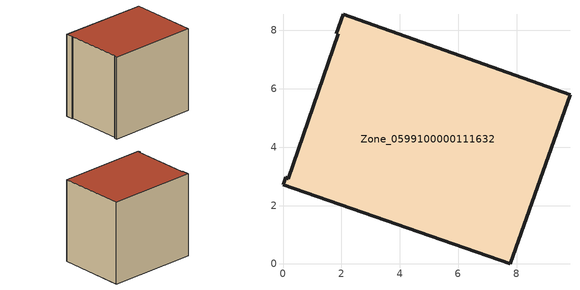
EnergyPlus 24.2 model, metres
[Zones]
Zone_0599100000111632
 floor ground (C_G): 1.82,7.88 2.06,8.56 9.83,5.79 7.79,0 0,2.72 0.09,2.96 0.18,2.92 1.9,7.88 z0.47
 wall outside (C_F): 7.79,0 9.83,5.79 2.06,8.56 1.82,7.88 1.9,7.88 0.18,2.92 0.09,2.96 0,2.72 7.79,0 z0.47:8.07
 roof outside (C_R): 2.06,8.56 1.82,7.88 1.9,7.88 0.18,2.92 0.09,2.96 0,2.72 7.79,0 9.83,5.79 z8.07
[BUILDING]
Pand.0599100000111632: North Axis=0; Terrain=City; Loads Convergence Tolerance Value=0.04; Temperature Convergence Tolerance Value=0.4; Solar Distribution=FullExterior; Maximum Number of Warmup Days=25; Minimum Number of Warmup Days=1
[Site:Location]
Rotterdam.The.Hague.AP_ZH_NLD Design_Conditions: Latitude=51.96; Longitude=4.45; Time Zone=1; Elevation=-4.5
[SITE:GROUNDTEMPERATURE:BUILDINGSURFACE]
18, 18, 18, 18, 18, 18, 18, 18, 18, 18, 18, 18
[MATERIAL] Thermal Absorptance=0.9; Solar Absorptance=0.7; Visible Absorptance=0.7
Name | Roughness | Thickness | Conductivity | Density | Specific Heat
G.TC.1965-1974 | MediumSmooth | 0.15 | 0.882353 | 540 | 1210
F.TC.1965-1974 | Rough | 0.3 | 0.697674 | 1920 | 840
R.TC.1965-1974 | MediumRough | 0.2 | 0.232558 | 1500 | 1000
[CONSTRUCTION]
C_G: G.TC.1965-1974
C_F: F.TC.1965-1974
C_R: R.TC.1965-1974
[ZONE]
Zone_0599100000111632: Type=1; Multiplier=1; Ceiling Height=Autocalculate; Volume=Autocalculate; Floor Area=autocalculate; Part of Total Floor Area=Yes
[ZONEINFILTRATION:DESIGNFLOWRATE]
Infil_Zone_0599100000111632: Zone or ZoneList or Space or SpaceList=Zone_0599100000111632; Schedule=AlwaysOn; Design Flow Rate Calculation Method=Flow/Area; Flow Rate per Floor Area=0.003; Constant Term Coefficient=1; Temperature Term Coefficient=0; Velocity Term Coefficient=0; Velocity Squared Term Coefficient=0
[HVACTEMPLATE:ZONE:IDEALLOADSAIRSYSTEM]
Zone_0599100000111632: Maximum Heating Supply Air Temperature=50; Minimum Cooling Supply Air Temperature=13; Maximum Heating Supply Air Humidity Ratio=0.0156; Minimum Cooling Supply Air Humidity Ratio=0.0077; Heating Limit=NoLimit; Cooling Limit=NoLimit; Dehumidification Control Type=ConstantSensibleHeatRatio; Cooling Sensible Heat Ratio=0.7; Dehumidification Setpoint=60; Humidification Control Type=None; Humidification Setpoint=30; Outdoor Air Method=None; Outdoor Air Flow Rate per Person=0.00944; Outdoor Air Flow Rate per Zone Floor Area=0; Outdoor Air Flow Rate per Zone=0; Demand Controlled Ventilation Type=None; Outdoor Air Economizer Type=NoEconomizer; Heat Recovery Type=None; Sensible Heat Recovery Effectiveness=0.7; Latent Heat Recovery Effectiveness=0.65
[ZONECONTROL:THERMOSTAT]
ThermostatControl_Zone_0599100000111632: Zone or ZoneList=Zone_0599100000111632; Control Type Schedule=DualSetpointControlType; Control 1=Thermostat_Zone_0599100000111632; Temperature Difference Between Cutout And Setpoint=0
[THERMOSTATSETPOINT:DUALSETPOINT]
Thermostat_Zone_0599100000111632: Heating Setpoint Temperature Schedule=HeatingSetpoint_Zone_0599100000111632; Cooling Setpoint Temperature Schedule=CoolingSetpoint_Zone_0599100000111632
[SCHEDULE:COMPACT]
HeatingSetpoint_Zone_0599100000111632: Through: 12/31, For: AllDays, Until: 24:00, 21
CoolingSetpoint_Zone_0599100000111632: Through: 12/31, For: AllDays, Until: 24:00, 24
DualSetpointControlType: Through: 12/31, For: AllDays, Until: 24:00, 4
AlwaysOn: Through: 12/31, For: AllDays, Until: 24:00, 1
